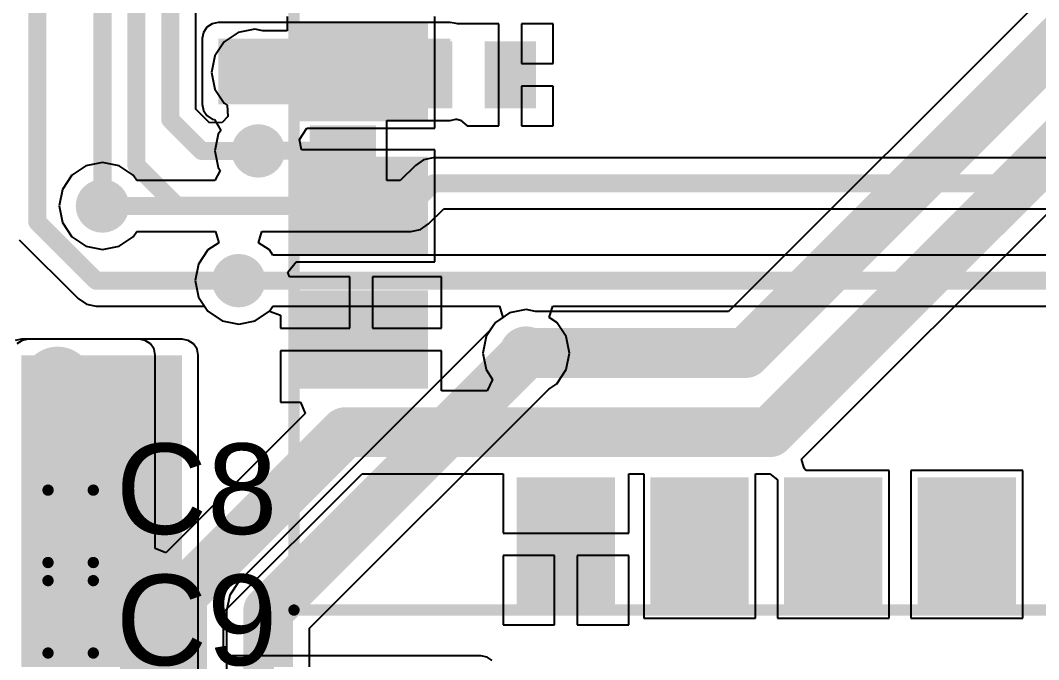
# Model space of a CAD drawing. Header units: millimetres. Extents: x -0.29 to 3.46, y -0.11 to 2.46.
# Drawn here: x 2.3675 to 2.8175, y 0.9375 to 1.2201 of the extents above; entities that cross this region are included whole.
import ezdxf

# ---------------------------------------------------------------- set-up
doc = ezdxf.new("R2010")
doc.units = ezdxf.units.MM
doc.header["$MEASUREMENT"] = 0
for name, color, linetype in [('BottomLayer', 5, 'Continuous'), ('BottomPaste', 16, 'Continuous'), ('BottomSolder', 6, 'Continuous'), ('TopLayer', 1, 'Continuous'), ('TopOverlay', 2, 'Continuous'), ('TopPaste', 8, 'Continuous'), ('TopSolder', 216, 'Continuous'), ('ViaHoleLayer', 16, 'Continuous')]:
    doc.layers.add(name, color=color, linetype=linetype)
doc.styles.add('Arial', font='', dxfattribs={"height": 0.2})
doc.styles.get('Arial').set_extended_font_data('Arial')

# ---------------------------------------------------------------- blocks, each defined once
blk = doc.blocks.new('SIM7500E_15')
at = {"layer": 'TopLayer'}
for points in [[(-0.02953, -0.69094), (0.02165, -0.69094), (0.02165, -0.72638), (-0.02953, -0.72638)], [(-0.02953, -0.75), (0.02165, -0.75), (0.02165, -0.78543), (-0.02953, -0.78543)], [(-0.02953, -0.80906), (0.02165, -0.80906), (0.02165, -0.84449), (-0.02953, -0.84449)], [(0.0689, -0.94291), (0.0689, -0.89173), (0.10433, -0.89173), (0.10433, -0.94291)], [(0.12795, -0.94291), (0.12795, -0.89173), (0.16339, -0.89173), (0.16339, -0.94291)], [(0.18701, -0.94291), (0.18701, -0.89173), (0.22244, -0.89173), (0.22244, -0.94291)], [(0.24606, -0.94291), (0.24606, -0.89173), (0.2815, -0.89173), (0.2815, -0.94291)]]:
    blk.add_hatch(color=1, dxfattribs=at).paths.add_polyline_path(points)
at = {"layer": 'TopPaste'}
for points in [[(-0.02953, -0.69094), (0.02165, -0.69094), (0.02165, -0.72638), (-0.02953, -0.72638)], [(-0.02953, -0.75), (0.02165, -0.75), (0.02165, -0.78543), (-0.02953, -0.78543)], [(-0.02953, -0.80906), (0.02165, -0.80906), (0.02165, -0.84449), (-0.02953, -0.84449)], [(0.0689, -0.94291), (0.0689, -0.89173), (0.10433, -0.89173), (0.10433, -0.94291)], [(0.12795, -0.94291), (0.12795, -0.89173), (0.16339, -0.89173), (0.16339, -0.94291)], [(0.18701, -0.94291), (0.18701, -0.89173), (0.22244, -0.89173), (0.22244, -0.94291)], [(0.24606, -0.94291), (0.24606, -0.89173), (0.2815, -0.89173), (0.2815, -0.94291)]]:
    blk.add_hatch(color=8, dxfattribs=at).paths.add_polyline_path(points)
at = {"layer": 'TopSolder'}
for points in [[(-0.03353, -0.68694), (0.02565, -0.68694), (0.02565, -0.73038), (-0.03353, -0.73038)], [(-0.03353, -0.746), (0.02565, -0.746), (0.02565, -0.78943), (-0.03353, -0.78943)], [(-0.03353, -0.80506), (0.02565, -0.80506), (0.02565, -0.84849), (-0.03353, -0.84849)], [(0.0649, -0.94691), (0.0649, -0.88773), (0.10833, -0.88773), (0.10833, -0.94691)], [(0.12395, -0.94691), (0.12395, -0.88773), (0.16739, -0.88773), (0.16739, -0.94691)], [(0.18301, -0.94691), (0.18301, -0.88773), (0.22644, -0.88773), (0.22644, -0.94691)], [(0.24206, -0.94691), (0.24206, -0.88773), (0.2855, -0.88773), (0.2855, -0.94691)]]:
    blk.add_hatch(color=216, dxfattribs=at).paths.add_polyline_path(points)
at = {"layer": 'TopOverlay', "const_width": 0.005}
for points in [[(-0.03356, -0.94639), (-0.03356, 0.12061)], [(-0.03356, -0.94639), (0.91544, -0.94639)]]:
    blk.add_lwpolyline(points, dxfattribs=at)
at = {"layer": 'TopOverlay', "const_width": 0.0025}
blk.add_lwpolyline([(-0.03481, -0.94639, 1), (-0.03231, -0.94639, 1)], format="xyb", close=True, dxfattribs=at)
blk.add_lwpolyline([(-0.03481, -0.94639, 1), (-0.03231, -0.94639, 1)], format="xyb", close=True, dxfattribs=at)
blk = doc.blocks.new('R___0402_B_46')
at = {"layer": 'BottomLayer'}
for points in [[(-0.0095, 0.0125), (-0.0095, -0.0125), (-0.0275, -0.0125), (-0.0275, 0.0125)], [(0.0275, 0.0125), (0.0275, -0.0125), (0.0095, -0.0125), (0.0095, 0.0125)]]:
    blk.add_hatch(color=5, dxfattribs=at).paths.add_polyline_path(points)
at = {"layer": 'BottomPaste'}
for points in [[(-0.0095, 0.0125), (-0.0095, -0.0125), (-0.0275, -0.0125), (-0.0275, 0.0125)], [(0.0275, 0.0125), (0.0275, -0.0125), (0.0095, -0.0125), (0.0095, 0.0125)]]:
    blk.add_hatch(color=16, dxfattribs=at).paths.add_polyline_path(points)
at = {"layer": 'BottomSolder'}
for points in [[(-0.00733, 0.01467), (-0.00733, -0.01467), (-0.02967, -0.01467), (-0.02967, 0.01467)], [(0.02967, 0.01467), (0.02967, -0.01467), (0.00733, -0.01467), (0.00733, 0.01467)]]:
    blk.add_hatch(color=6, dxfattribs=at).paths.add_polyline_path(points)
blk = doc.blocks.new('C___0402_B_121')
at = {"layer": 'BottomLayer'}
for points in [[(-0.0095, 0.0125), (-0.0095, -0.0125), (-0.0275, -0.0125), (-0.0275, 0.0125)], [(0.0275, 0.0125), (0.0275, -0.0125), (0.0095, -0.0125), (0.0095, 0.0125)]]:
    blk.add_hatch(color=5, dxfattribs=at).paths.add_polyline_path(points)
at = {"layer": 'BottomPaste'}
for points in [[(-0.0095, 0.0125), (-0.0095, -0.0125), (-0.0275, -0.0125), (-0.0275, 0.0125)], [(0.0275, 0.0125), (0.0275, -0.0125), (0.0095, -0.0125), (0.0095, 0.0125)]]:
    blk.add_hatch(color=16, dxfattribs=at).paths.add_polyline_path(points)
at = {"layer": 'BottomSolder'}
for points in [[(-0.00714, 0.01486), (-0.00714, -0.01486), (-0.02986, -0.01486), (-0.02986, 0.01486)], [(0.02986, 0.01486), (0.02986, -0.01486), (0.00714, -0.01486), (0.00714, 0.01486)]]:
    blk.add_hatch(color=6, dxfattribs=at).paths.add_polyline_path(points)
blk = doc.blocks.new('C___0402_144')
at = {"layer": 'TopLayer'}
for points in [[(-0.0275, -0.0125), (-0.0275, 0.0125), (-0.0095, 0.0125), (-0.0095, -0.0125)], [(0.0095, -0.0125), (0.0095, 0.0125), (0.0275, 0.0125), (0.0275, -0.0125)]]:
    blk.add_hatch(color=1, dxfattribs=at).paths.add_polyline_path(points)
at = {"layer": 'TopPaste'}
for points in [[(-0.0275, -0.0125), (-0.0275, 0.0125), (-0.0095, 0.0125), (-0.0095, -0.0125)], [(0.0095, -0.0125), (0.0095, 0.0125), (0.0275, 0.0125), (0.0275, -0.0125)]]:
    blk.add_hatch(color=8, dxfattribs=at).paths.add_polyline_path(points)
at = {"layer": 'TopSolder'}
for points in [[(-0.02986, -0.01486), (-0.02986, 0.01486), (-0.00714, 0.01486), (-0.00714, -0.01486)], [(0.00714, -0.01486), (0.00714, 0.01486), (0.02986, 0.01486), (0.02986, -0.01486)]]:
    blk.add_hatch(color=216, dxfattribs=at).paths.add_polyline_path(points)
at = {"layer": 'TopOverlay', "const_width": 0.005}
for points in [[(-0.031, -0.016), (-0.031, 0.016)], [(-0.031, 0.016), (-0.011, 0.016)], [(0.011, 0.016), (0.031, 0.016)], [(0.031, -0.016), (0.031, 0.016)], [(-0.031, -0.016), (-0.011, -0.016)], [(0.011, -0.016), (0.031, -0.016)]]:
    blk.add_lwpolyline(points, dxfattribs=at)
at = {"layer": 'TopOverlay', "const_width": 0.0025}
for points in [[(-0.03225, 0.016, 1), (-0.02975, 0.016, 1)], [(-0.03225, 0.016, 1), (-0.02975, 0.016, 1)], [(-0.01225, 0.016, 1), (-0.00975, 0.016, 1)], [(0.00975, 0.016, 1), (0.01225, 0.016, 1)], [(0.02975, 0.016, 1), (0.03225, 0.016, 1)], [(0.02975, 0.016, 1), (0.03225, 0.016, 1)], [(-0.03225, -0.016, 1), (-0.02975, -0.016, 1)], [(-0.03225, -0.016, 1), (-0.02975, -0.016, 1)], [(-0.01225, -0.016, 1), (-0.00975, -0.016, 1)], [(0.00975, -0.016, 1), (0.01225, -0.016, 1)], [(0.02975, -0.016, 1), (0.03225, -0.016, 1)], [(0.02975, -0.016, 1), (0.03225, -0.016, 1)]]:
    blk.add_lwpolyline(points, format="xyb", close=True, dxfattribs=at)
blk = doc.blocks.new('C___0402_145')
at = {"layer": 'TopLayer'}
for points in [[(-0.0275, -0.0125), (-0.0275, 0.0125), (-0.0095, 0.0125), (-0.0095, -0.0125)], [(0.0095, -0.0125), (0.0095, 0.0125), (0.0275, 0.0125), (0.0275, -0.0125)]]:
    blk.add_hatch(color=1, dxfattribs=at).paths.add_polyline_path(points)
at = {"layer": 'TopPaste'}
for points in [[(-0.0275, -0.0125), (-0.0275, 0.0125), (-0.0095, 0.0125), (-0.0095, -0.0125)], [(0.0095, -0.0125), (0.0095, 0.0125), (0.0275, 0.0125), (0.0275, -0.0125)]]:
    blk.add_hatch(color=8, dxfattribs=at).paths.add_polyline_path(points)
at = {"layer": 'TopSolder'}
for points in [[(-0.02986, -0.01486), (-0.02986, 0.01486), (-0.00714, 0.01486), (-0.00714, -0.01486)], [(0.00714, -0.01486), (0.00714, 0.01486), (0.02986, 0.01486), (0.02986, -0.01486)]]:
    blk.add_hatch(color=216, dxfattribs=at).paths.add_polyline_path(points)
at = {"layer": 'TopOverlay', "const_width": 0.005}
for points in [[(-0.031, -0.016), (-0.031, 0.016)], [(-0.031, 0.016), (-0.011, 0.016)], [(0.011, 0.016), (0.031, 0.016)], [(0.031, -0.016), (0.031, 0.016)], [(-0.031, -0.016), (-0.011, -0.016)], [(0.011, -0.016), (0.031, -0.016)]]:
    blk.add_lwpolyline(points, dxfattribs=at)
at = {"layer": 'TopOverlay', "const_width": 0.0025}
for points in [[(-0.03225, 0.016, 1), (-0.02975, 0.016, 1)], [(-0.03225, 0.016, 1), (-0.02975, 0.016, 1)], [(-0.01225, 0.016, 1), (-0.00975, 0.016, 1)], [(0.00975, 0.016, 1), (0.01225, 0.016, 1)], [(0.02975, 0.016, 1), (0.03225, 0.016, 1)], [(0.02975, 0.016, 1), (0.03225, 0.016, 1)], [(-0.03225, -0.016, 1), (-0.02975, -0.016, 1)], [(-0.03225, -0.016, 1), (-0.02975, -0.016, 1)], [(-0.01225, -0.016, 1), (-0.00975, -0.016, 1)], [(0.00975, -0.016, 1), (0.01225, -0.016, 1)], [(0.02975, -0.016, 1), (0.03225, -0.016, 1)], [(0.02975, -0.016, 1), (0.03225, -0.016, 1)]]:
    blk.add_lwpolyline(points, format="xyb", close=True, dxfattribs=at)

msp = doc.modelspace()

# ---------------------------------------------------------------- hatches: boundary and pattern name
at = {"layer": 'BottomLayer'}
for points in [[(2.455, 1.183), (2.5575, 1.183), (2.5575, 1.212), (2.455, 1.212)], [(2.439, 0.82576), (2.439, 1.072), (2.368, 1.072), (2.368, 0.82576)]]:
    msp.add_hatch(color=5, dxfattribs=at).paths.add_polyline_path(points)
h = msp.add_hatch(color=5, dxfattribs=at)
edge = h.paths.add_edge_path()
edge.add_arc((2.47114, 1.19697), 0.01181, 0, 360)
h = msp.add_hatch(color=5, dxfattribs=at)
edge = h.paths.add_edge_path()
edge.add_arc((2.47266, 1.16234), 0.01181, 0, 360)
h = msp.add_hatch(color=5, dxfattribs=at)
edge = h.paths.add_edge_path()
edge.add_arc((2.40381, 1.138), 0.01181, 0, 360)
h = msp.add_hatch(color=5, dxfattribs=at)
edge = h.paths.add_edge_path()
edge.add_arc((2.464, 1.105), 0.01181, 0, 360)
h = msp.add_hatch(color=5, dxfattribs=at)
edge = h.paths.add_edge_path()
edge.add_arc((2.591, 1.073), 0.01181, 0, 360)
h = msp.add_hatch(color=5, dxfattribs=at)
edge = h.paths.add_edge_path()
edge.add_arc((2.384, 1.06), 0.01181, 0, 360)
h = msp.add_hatch(color=5, dxfattribs=at)
edge = h.paths.add_edge_path()
edge.add_arc((2.384, 1.031), 0.01181, 0, 360)
at = {"layer": 'BottomSolder'}
h = msp.add_hatch(color=6, dxfattribs=at)
edge = h.paths.add_edge_path()
edge.add_arc((2.384, 1.06), 0.01581, 0, 360)
h = msp.add_hatch(color=6, dxfattribs=at)
edge = h.paths.add_edge_path()
edge.add_arc((2.384, 1.031), 0.01581, 0, 360)
at = {"layer": 'TopLayer'}
h = msp.add_hatch(color=1, dxfattribs=at)
edge = h.paths.add_edge_path()
edge.add_arc((2.47114, 1.19697), 0.01181, 0, 360)
h = msp.add_hatch(color=1, dxfattribs=at)
edge = h.paths.add_edge_path()
edge.add_arc((2.47266, 1.16234), 0.01181, 0, 360)
h = msp.add_hatch(color=1, dxfattribs=at)
edge = h.paths.add_edge_path()
edge.add_arc((2.40381, 1.138), 0.01181, 0, 360)
h = msp.add_hatch(color=1, dxfattribs=at)
edge = h.paths.add_edge_path()
edge.add_arc((2.464, 1.105), 0.01181, 0, 360)
h = msp.add_hatch(color=1, dxfattribs=at)
edge = h.paths.add_edge_path()
edge.add_arc((2.591, 1.073), 0.01181, 0, 360)
msp.add_hatch(color=1, dxfattribs=at).paths.add_polyline_path([(2.371, 0.861), (2.42, 0.861), (2.42, 1.072), (2.371, 1.072)])
h = msp.add_hatch(color=1, dxfattribs=at)
edge = h.paths.add_edge_path()
edge.add_arc((2.384, 1.06), 0.01181, 0, 360)
h = msp.add_hatch(color=1, dxfattribs=at)
edge = h.paths.add_edge_path()
edge.add_arc((2.384, 1.031), 0.01181, 0, 360)
at = {"layer": 'TopSolder'}
h = msp.add_hatch(color=216, dxfattribs=at)
edge = h.paths.add_edge_path()
edge.add_arc((2.384, 1.06), 0.01581, 0, 360)
h = msp.add_hatch(color=216, dxfattribs=at)
edge = h.paths.add_edge_path()
edge.add_arc((2.384, 1.031), 0.01581, 0, 360)
at = {"layer": 'ViaHoleLayer'}
h = msp.add_hatch(color=16, dxfattribs=at)
edge = h.paths.add_edge_path()
edge.add_arc((2.47114, 1.19697), 0.00591, 0, 360)
h = msp.add_hatch(color=16, dxfattribs=at)
edge = h.paths.add_edge_path()
edge.add_arc((2.47266, 1.16234), 0.00591, 0, 360)
h = msp.add_hatch(color=16, dxfattribs=at)
edge = h.paths.add_edge_path()
edge.add_arc((2.40381, 1.138), 0.00591, 0, 360)
h = msp.add_hatch(color=16, dxfattribs=at)
edge = h.paths.add_edge_path()
edge.add_arc((2.464, 1.105), 0.00591, 0, 360)
h = msp.add_hatch(color=16, dxfattribs=at)
edge = h.paths.add_edge_path()
edge.add_arc((2.591, 1.073), 0.00591, 0, 360)
h = msp.add_hatch(color=16, dxfattribs=at)
edge = h.paths.add_edge_path()
edge.add_arc((2.384, 1.06), 0.00591, 0, 360)
h = msp.add_hatch(color=16, dxfattribs=at)
edge = h.paths.add_edge_path()
edge.add_arc((2.384, 1.031), 0.00591, 0, 360)

# ---------------------------------------------------------------- linework, layer by layer
at = {"layer": 'BottomLayer'}
for p, q in [((2.44995, 1.21705), (2.44841, 1.21473)), ((2.45227, 1.21859), (2.44995, 1.21705)), ((2.455, 1.21914), (2.45227, 1.21859)), ((2.5575, 1.21914), (2.455, 1.21914)), ((2.56005, 1.21863), (2.5575, 1.21914)), ((2.56073, 1.21858), (2.56005, 1.21863)), ((2.565, 1.2185), (2.56073, 1.21858)), ((2.56759, 1.2185), (2.565, 1.2185)), ((2.579, 1.2185), (2.56759, 1.2185)), ((2.579, 1.196), (2.579, 1.2185)), ((2.603, 1.2185), (2.589, 1.2185)), ((2.589, 1.2185), (2.589, 1.201)), ((2.603, 1.201), (2.603, 1.2185)), ((2.44841, 1.21473), (2.44786, 1.212)), ((2.44786, 1.212), (2.44786, 1.183)), ((2.589, 1.201), (2.603, 1.201)), ((2.579, 1.1735), (2.579, 1.196)), ((2.603, 1.191), (2.589, 1.191)), ((2.589, 1.191), (2.589, 1.1735)), ((2.603, 1.1735), (2.603, 1.191)), ((2.44786, 1.183), (2.44841, 1.18027)), ((2.44841, 1.18027), (2.44995, 1.17795)), ((2.44995, 1.17795), (2.45227, 1.17641)), ((2.45227, 1.17641), (2.45328, 1.17621)), ((2.45328, 1.17621), (2.45606, 1.17136)), ((2.5295, 1.14922), (2.5295, 1.17586)), ((2.5295, 1.17586), (2.5575, 1.17586)), ((2.5575, 1.17586), (2.56, 1.17636)), ((2.56, 1.17636), (2.56032, 1.17638)), ((2.56032, 1.17638), (2.56194, 1.17594)), ((2.56194, 1.17594), (2.565, 1.1735)), ((2.45606, 1.17136), (2.45494, 1.16968)), ((2.565, 1.1735), (2.56676, 1.1735)), ((2.56676, 1.1735), (2.579, 1.1735)), ((2.589, 1.1735), (2.603, 1.1735)), ((2.45494, 1.16968), (2.45348, 1.16234)), ((2.45348, 1.16234), (2.45494, 1.155)), ((2.40381, 1.15718), (2.39647, 1.15572)), ((2.41115, 1.15572), (2.40381, 1.15718)), ((2.54571, 1.15836), (2.54207, 1.15593)), ((2.55, 1.15922), (2.54571, 1.15836)), ((2.943, 1.15922), (2.55, 1.15922)), ((2.39647, 1.15572), (2.39025, 1.15156)), ((2.41737, 1.15156), (2.41115, 1.15572)), ((2.45586, 1.15363), (2.4535, 1.14922)), ((2.45494, 1.155), (2.45586, 1.15363)), ((2.54207, 1.15593), (2.53535, 1.14922)), ((2.54207, 1.15593), (2.54207, 1.15593)), ((2.39025, 1.15156), (2.38609, 1.14534)), ((2.41894, 1.14922), (2.41737, 1.15156)), ((2.4535, 1.14922), (2.41894, 1.14922)), ((2.53535, 1.14922), (2.5295, 1.14922)), ((2.38609, 1.14534), (2.38463, 1.138)), ((2.38463, 1.138), (2.38609, 1.13066)), ((2.54793, 1.13007), (2.55465, 1.13678)), ((2.55465, 1.13678), (2.943, 1.13678)), ((2.38609, 1.13066), (2.39025, 1.12444)), ((2.54429, 1.12764), (2.54793, 1.13007)), ((2.41737, 1.12444), (2.41894, 1.12678)), ((2.41894, 1.12678), (2.45374, 1.12678)), ((2.45374, 1.12678), (2.45526, 1.12178)), ((2.47274, 1.12178), (2.47426, 1.12678)), ((2.47426, 1.12678), (2.54, 1.12678)), ((2.54, 1.12678), (2.54429, 1.12764)), ((2.54, 1.12678), (2.54, 1.12678)), ((2.39025, 1.12444), (2.39647, 1.12028)), ((2.41115, 1.12028), (2.41737, 1.12444)), ((2.45526, 1.12178), (2.45044, 1.11856)), ((2.47756, 1.11856), (2.47274, 1.12178)), ((2.39647, 1.12028), (2.40381, 1.11882)), ((2.40381, 1.11882), (2.41115, 1.12028)), ((2.45044, 1.11856), (2.44628, 1.11234)), ((2.47913, 1.11622), (2.47756, 1.11856)), ((3.08952, 1.11622), (2.47913, 1.11622)), ((2.44628, 1.11234), (2.44482, 1.105)), ((2.44482, 1.105), (2.44628, 1.09766)), ((2.44628, 1.09766), (2.45044, 1.09144)), ((2.47756, 1.09144), (2.47913, 1.09378)), ((2.47913, 1.09378), (2.57925, 1.09378)), ((2.57925, 1.09378), (2.58076, 1.08878)), ((2.60124, 1.08878), (2.60275, 1.09378)), ((2.60275, 1.09378), (3.04843, 1.09378)), ((2.45044, 1.09144), (2.45666, 1.08728)), ((2.47134, 1.08728), (2.47756, 1.09144)), ((2.45666, 1.08728), (2.464, 1.08582)), ((2.464, 1.08582), (2.47134, 1.08728)), ((2.57744, 1.08656), (2.57508, 1.08304)), ((2.58076, 1.08878), (2.57744, 1.08656)), ((2.60456, 1.08656), (2.60124, 1.08878)), ((2.60872, 1.08034), (2.60456, 1.08656)), ((2.57508, 1.08304), (2.46402, 0.97198)), ((2.61018, 1.073), (2.60872, 1.08034)), ((2.368, 1.07914), (2.36527, 1.07859)), ((2.38379, 1.07914), (2.368, 1.07914)), ((2.384, 1.07918), (2.38379, 1.07914)), ((2.38421, 1.07914), (2.384, 1.07918)), ((2.439, 1.07914), (2.38421, 1.07914)), ((2.44173, 1.07859), (2.439, 1.07914)), ((2.44405, 1.07705), (2.44173, 1.07859)), ((2.44559, 1.07473), (2.44405, 1.07705)), ((2.44614, 1.072), (2.44559, 1.07473)), ((2.44614, 0.87314), (2.44614, 1.072)), ((2.60872, 1.06566), (2.61018, 1.073)), ((2.60456, 1.05944), (2.60872, 1.06566)), ((2.60104, 1.05708), (2.60456, 1.05944)), ((2.49535, 0.9514), (2.60104, 1.05708)), ((2.46402, 0.97198), (2.46004, 0.96602)), ((2.46004, 0.96602), (2.45865, 0.959)), ((2.45865, 0.959), (2.45865, 0.92016)), ((2.49535, 0.92016), (2.49535, 0.9514))]:
    msp.add_line(p, q, dxfattribs=at)
for points, const_width in [([(2.47234, 1.16234), (2.47266, 1.16234)], 0.008), ([(2.47266, 1.16234), (2.47281, 1.1625)], 0.008), ([(2.47281, 1.1625), (2.51, 1.1625)], 0.008), ([(2.54, 1.138), (2.55, 1.148)], 0.008), ([(2.55, 1.148), (2.959, 1.148)], 0.008), ([(2.40381, 1.138), (2.54, 1.138)], 0.008), ([(2.464, 1.105), (3.136, 1.105)], 0.008), ([(2.477, 0.959), (2.591, 1.073)], 0.022), ([(2.477, 0.916), (2.477, 0.959)], 0.022)]:
    msp.add_lwpolyline(points, dxfattribs=dict(at, const_width=const_width))
for points, const_width in [([(2.47034, 1.16234, 1), (2.47434, 1.16234, 1)], 0.004), ([(2.47066, 1.16234, 1), (2.47466, 1.16234, 1)], 0.004), ([(2.47066, 1.16234, 1), (2.47466, 1.16234, 1)], 0.004), ([(2.47081, 1.1625, 1), (2.47481, 1.1625, 1)], 0.004), ([(2.47081, 1.1625, 1), (2.47481, 1.1625, 1)], 0.004), ([(2.508, 1.1625, 1), (2.512, 1.1625, 1)], 0.004), ([(2.548, 1.148, 1), (2.552, 1.148, 1)], 0.004), ([(2.548, 1.148, 1), (2.552, 1.148, 1)], 0.004), ([(2.40181, 1.138, 1), (2.40581, 1.138, 1)], 0.004), ([(2.538, 1.138, 1), (2.542, 1.138, 1)], 0.004), ([(2.538, 1.138, 1), (2.542, 1.138, 1)], 0.004), ([(2.462, 1.105, 1), (2.466, 1.105, 1)], 0.004), ([(2.5855, 1.073, 1), (2.5965, 1.073, 1)], 0.011), ([(2.4715, 0.959, 1), (2.4825, 0.959, 1)], 0.011), ([(2.4715, 0.959, 1), (2.4825, 0.959, 1)], 0.011)]:
    msp.add_lwpolyline(points, format="xyb", close=True, dxfattribs=dict(at, const_width=const_width))
at = {"layer": 'TopLayer'}
for p, q in [((3.08308, 1.49404), (2.6804, 1.09135)), ((2.71268, 1.02604), (2.99902, 1.31238)), ((2.44503, 1.18083), (2.44503, 1.25558)), ((2.48547, 1.22183), (2.48547, 1.21546)), ((2.55065, 1.17239), (2.55065, 1.22183)), ((2.47114, 1.21615), (2.4638, 1.21469)), ((2.4746, 1.21546), (2.47114, 1.21615)), ((2.48547, 1.21546), (2.4746, 1.21546)), ((2.45758, 1.21053), (2.45342, 1.20431)), ((2.4638, 1.21469), (2.45758, 1.21053)), ((2.45342, 1.20431), (2.45196, 1.19697)), ((2.45196, 1.19697), (2.45342, 1.18963)), ((2.45342, 1.18963), (2.45758, 1.18341)), ((2.45758, 1.18341), (2.45885, 1.18256)), ((2.45105, 1.17481), (2.44503, 1.18083)), ((2.45885, 1.18256), (2.4592, 1.1775)), ((2.45675, 1.17488), (2.45105, 1.17481)), ((2.4592, 1.1775), (2.45675, 1.17488)), ((2.49083, 1.16739), (2.49412, 1.17239)), ((2.49412, 1.17239), (2.55065, 1.17239)), ((2.49175, 1.16277), (2.49083, 1.16739)), ((2.55065, 1.16277), (2.49175, 1.16277)), ((2.55065, 1.11334), (2.55065, 1.16277)), ((2.36707, 1.12307), (2.39307, 1.09707)), ((2.48579, 1.10868), (2.48941, 1.11334)), ((2.48941, 1.11334), (2.55065, 1.11334)), ((2.4865, 1.10672), (2.48579, 1.10868)), ((2.51306, 1.10672), (2.4865, 1.10672)), ((2.51306, 1.084), (2.51306, 1.10672)), ((2.55365, 1.10672), (2.52306, 1.10672)), ((2.52306, 1.10672), (2.52306, 1.084)), ((2.55365, 1.084), (2.55365, 1.10672)), ((2.39307, 1.09707), (2.39671, 1.09464)), ((2.39671, 1.09464), (2.401, 1.09378)), ((2.401, 1.09378), (2.401, 1.09378)), ((2.401, 1.09378), (2.44887, 1.09378)), ((2.44887, 1.09378), (2.45044, 1.09144)), ((2.45044, 1.09144), (2.45666, 1.08728)), ((2.47134, 1.08728), (2.47756, 1.09144)), ((2.47756, 1.09144), (2.48247, 1.08979)), ((2.48247, 1.08979), (2.48247, 1.084)), ((2.58366, 1.09072), (2.57744, 1.08656)), ((2.591, 1.09218), (2.58366, 1.09072)), ((2.59516, 1.09135), (2.591, 1.09218)), ((2.6804, 1.09135), (2.59516, 1.09135)), ((2.45666, 1.08728), (2.464, 1.08582)), ((2.464, 1.08582), (2.47134, 1.08728)), ((2.57744, 1.08656), (2.57328, 1.08034)), ((2.48247, 1.084), (2.51306, 1.084)), ((2.52306, 1.084), (2.55365, 1.084)), ((2.57328, 1.08034), (2.57182, 1.073)), ((2.36827, 1.07859), (2.36595, 1.07705)), ((2.371, 1.07914), (2.36827, 1.07859)), ((2.38379, 1.07914), (2.371, 1.07914)), ((2.384, 1.07918), (2.38379, 1.07914)), ((2.38421, 1.07914), (2.384, 1.07918)), ((2.42, 1.07914), (2.38421, 1.07914)), ((2.42273, 1.07859), (2.42, 1.07914)), ((2.42505, 1.07705), (2.42273, 1.07859)), ((2.42659, 1.07473), (2.42505, 1.07705)), ((2.42714, 1.072), (2.42659, 1.07473)), ((2.42714, 0.98662), (2.42714, 1.072)), ((2.55365, 1.074), (2.48247, 1.074)), ((2.48247, 1.074), (2.48247, 1.05128)), ((2.55365, 1.05635), (2.55365, 1.074)), ((2.57182, 1.073), (2.57328, 1.06566)), ((2.57328, 1.06566), (2.57616, 1.06135)), ((2.57616, 1.06135), (2.57374, 1.05635)), ((2.57374, 1.05635), (2.55365, 1.05635)), ((2.48247, 1.05128), (2.49126, 1.05128)), ((2.49126, 1.05128), (2.49333, 1.04628)), ((2.49333, 1.04628), (2.43176, 0.98471)), ((2.71383, 1.02204), (2.71268, 1.02604)), ((2.71456, 1.02104), (2.71383, 1.02204)), ((2.45735, 0.9584), (2.5186, 1.01965)), ((2.5186, 1.01965), (2.5809, 1.01965)), ((2.5809, 1.01965), (2.5809, 0.99345)), ((2.63633, 0.99345), (2.63633, 1.01965)), ((2.63633, 1.01965), (2.64295, 1.01965)), ((2.64295, 1.01965), (2.64295, 0.95586)), ((2.69239, 0.95586), (2.69239, 1.01965)), ((2.69239, 1.01965), (2.69869, 1.01965)), ((2.69869, 1.01965), (2.70201, 1.01692)), ((2.70201, 1.01692), (2.70201, 0.95586)), ((2.75144, 1.02104), (2.71456, 1.02104)), ((2.75144, 0.95586), (2.75144, 1.02104)), ((2.8105, 1.02104), (2.76106, 1.02104)), ((2.76106, 1.02104), (2.76106, 0.95586)), ((2.8105, 0.95586), (2.8105, 1.02104)), ((2.5809, 0.99345), (2.60861, 0.99345)), ((2.60861, 0.99345), (2.63633, 0.99345)), ((2.43176, 0.98471), (2.42714, 0.98662)), ((2.60361, 0.98345), (2.5809, 0.98345)), ((2.5809, 0.98345), (2.5809, 0.95286)), ((2.60361, 0.95286), (2.60361, 0.98345)), ((2.63633, 0.98345), (2.61361, 0.98345)), ((2.61361, 0.98345), (2.61361, 0.95286)), ((2.63633, 0.95286), (2.63633, 0.98345)), ((2.45735, 0.94131), (2.45735, 0.9584)), ((2.64295, 0.95586), (2.69239, 0.95586)), ((2.70201, 0.95586), (2.75144, 0.95586)), ((2.76106, 0.95586), (2.8105, 0.95586)), ((2.5809, 0.95286), (2.60361, 0.95286)), ((2.61361, 0.95286), (2.63633, 0.95286)), ((2.46, 0.93914), (2.45735, 0.94131)), ((2.571, 0.93914), (2.46, 0.93914)), ((2.57373, 0.93859), (2.571, 0.93914)), ((2.57605, 0.93705), (2.57373, 0.93859))]:
    msp.add_line(p, q, dxfattribs=at)
for points, const_width in [([(2.69869, 1.038), (3.292, 1.63131)], 0.022), ([(2.688, 1.073), (3.099, 1.484)], 0.022), ([(2.43381, 1.17619), (2.43381, 1.35919)], 0.008), ([(2.41881, 1.15593), (2.41881, 1.34119)], 0.008), ([(2.40381, 1.138), (2.40381, 1.29331)], 0.008), ([(2.375, 1.131), (2.375, 1.282)], 0.008), ([(2.47128, 1.19711), (2.522, 1.19711)], 0.022), ([(2.43381, 1.17619), (2.44766, 1.16234)], 0.008), ([(2.44766, 1.16234), (2.47266, 1.16234)], 0.008), ([(2.41881, 1.15593), (2.43669, 1.13806)], 0.008), ([(2.43669, 1.13806), (2.522, 1.13806)], 0.008), ([(2.375, 1.131), (2.401, 1.105)], 0.008), ([(2.401, 1.105), (2.464, 1.105)], 0.008), ([(2.591, 1.073), (2.688, 1.073)], 0.022), ([(2.439, 0.966), (2.511, 1.038)], 0.022), ([(2.511, 1.038), (2.69869, 1.038)], 0.022), ([(2.439, 0.81505), (2.439, 0.966)], 0.022)]:
    msp.add_lwpolyline(points, dxfattribs=dict(at, const_width=const_width))
for points, const_width in [([(2.46578, 1.19711, 1), (2.47678, 1.19711, 1)], 0.011), ([(2.5165, 1.19711, 1), (2.5275, 1.19711, 1)], 0.011), ([(2.43181, 1.17619, 1), (2.43581, 1.17619, 1)], 0.004), ([(2.43181, 1.17619, 1), (2.43581, 1.17619, 1)], 0.004), ([(2.44566, 1.16234, 1), (2.44966, 1.16234, 1)], 0.004), ([(2.44566, 1.16234, 1), (2.44966, 1.16234, 1)], 0.004), ([(2.47066, 1.16234, 1), (2.47466, 1.16234, 1)], 0.004), ([(2.41681, 1.15593, 1), (2.42081, 1.15593, 1)], 0.004), ([(2.41681, 1.15593, 1), (2.42081, 1.15593, 1)], 0.004), ([(2.40181, 1.138, 1), (2.40581, 1.138, 1)], 0.004), ([(2.43469, 1.13806, 1), (2.43869, 1.13806, 1)], 0.004), ([(2.43469, 1.13806, 1), (2.43869, 1.13806, 1)], 0.004), ([(2.52, 1.13806, 1), (2.524, 1.13806, 1)], 0.004), ([(2.373, 1.131, 1), (2.377, 1.131, 1)], 0.004), ([(2.373, 1.131, 1), (2.377, 1.131, 1)], 0.004), ([(2.399, 1.105, 1), (2.403, 1.105, 1)], 0.004), ([(2.399, 1.105, 1), (2.403, 1.105, 1)], 0.004), ([(2.462, 1.105, 1), (2.466, 1.105, 1)], 0.004), ([(2.5855, 1.073, 1), (2.5965, 1.073, 1)], 0.011), ([(2.6825, 1.073, 1), (2.6935, 1.073, 1)], 0.011), ([(2.6825, 1.073, 1), (2.6935, 1.073, 1)], 0.011), ([(2.5055, 1.038, 1), (2.5165, 1.038, 1)], 0.011), ([(2.5055, 1.038, 1), (2.5165, 1.038, 1)], 0.011), ([(2.69319, 1.038, 1), (2.70419, 1.038, 1)], 0.011), ([(2.69319, 1.038, 1), (2.70419, 1.038, 1)], 0.011), ([(2.4335, 0.966, 1), (2.4445, 0.966, 1)], 0.011), ([(2.4335, 0.966, 1), (2.4445, 0.966, 1)], 0.011)]:
    msp.add_lwpolyline(points, format="xyb", close=True, dxfattribs=dict(at, const_width=const_width))

# ---------------------------------------------------------------- block references
for name, p in [('SIM7500E_15', (2.522, 1.90577)), ('C___0402_145', (2.36876, 0.9964)), ('C___0402_144', (2.36876, 0.9564))]:
    msp.add_blockref(name, p)
for name, p, rotation in [('R___0402_B_46', (2.51, 1.181), 90), ('C___0402_B_121', (2.5655, 1.196), 180)]:
    msp.add_blockref(name, p, dxfattribs=dict(rotation=rotation))

# ---------------------------------------------------------------- texts
at = {"layer": 'TopOverlay', "style": 'Arial'}
for s, p in [('C8', (2.40968, 0.99301)), ('C9', (2.40968, 0.93501))]:
    msp.add_text(s, height=0.04, dxfattribs=at).set_placement(p)

doc.saveas('drawing.dxf')
